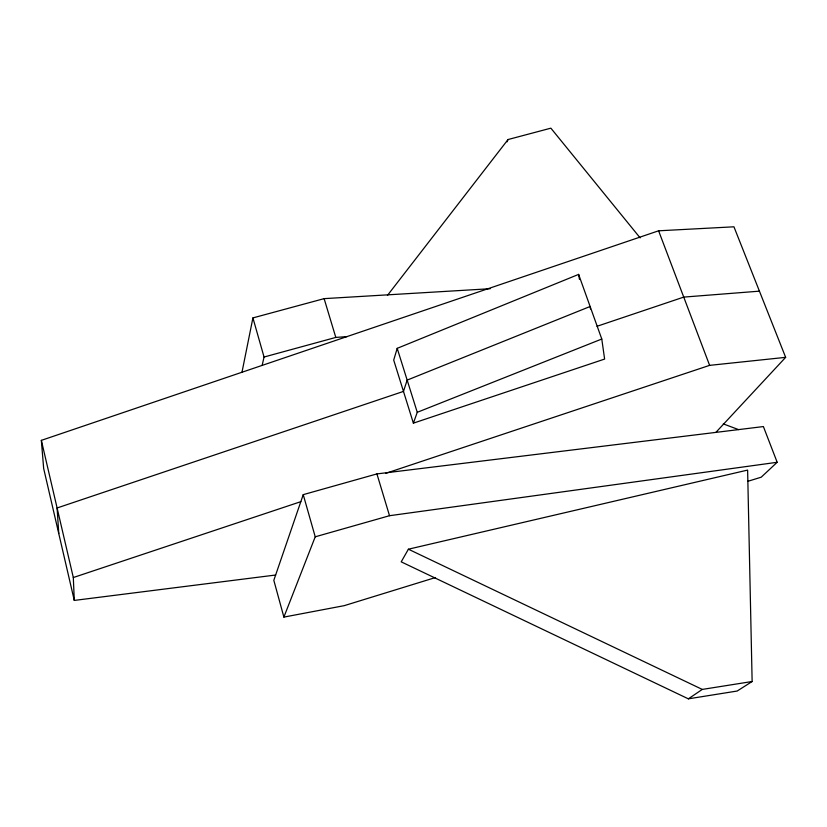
<?xml version="1.0" encoding="UTF-8"?>
<svg xmlns="http://www.w3.org/2000/svg" width="827" height="827" viewBox="0 0 827 827"><rect width="100%" height="100%" fill="white"/><g stroke="black" fill="none" stroke-linecap="round" stroke-linejoin="round"><path stroke-width="1.24" d="M242.001 372.14L252.917 317.909L324.122 298.64L490.235 288.716M262.149 365.4L264.051 357.026L252.917 317.909M397.198 348.343L393.704 360.096L413.386 423.155L604.62 359.073L601.777 339.029L578.621 274.399L397.198 348.343L417.263 412.301L413.386 423.155M747.66 481.366L761.222 477.189L777.173 462.283L763.393 426.567L376.926 473.912L303.23 494.649L273.82 580.316L283.888 617.097L344.239 605.653L435.529 577.525M283.888 617.097L315.232 536.806L303.23 494.649M507.054 141.851L508.047 139.536L550.865 128.164L640.139 237.887M408.404 549.2L401.209 561.843L688.343 698.836L737.177 691.031L752.136 681.51L747.618 470.077L408.404 549.2L702.278 689.418L752.136 681.51M387.439 295.425L508.047 139.536M715.882 432.387L785.65 357.347L733.942 226.805L658.602 230.805L41.35 440.357L43.666 468.495L74.285 600.423L275.639 575.023M688.343 698.836L702.278 689.418M417.263 412.301L601.777 339.029M597.011 326.293L683.743 297.1L759.434 291.156M74.285 600.423L73.314 577.535L300.821 501.669M385.795 473.333L709.618 365.358L785.65 357.347M315.232 536.806L389.517 515.707L777.173 462.283M264.051 357.026L335.803 337.426L346.947 336.61M723.274 423.889L738.594 429.616M658.602 230.805L709.618 365.358M324.122 298.64L335.803 337.426M376.926 473.912L389.517 515.707M41.35 440.357L73.314 577.535M578.621 274.399L579.427 279.288M590.499 308.967L590.116 306.497L407.163 380.11L403.473 391.409L57.104 507.974L58.769 533.56"/></g></svg>
